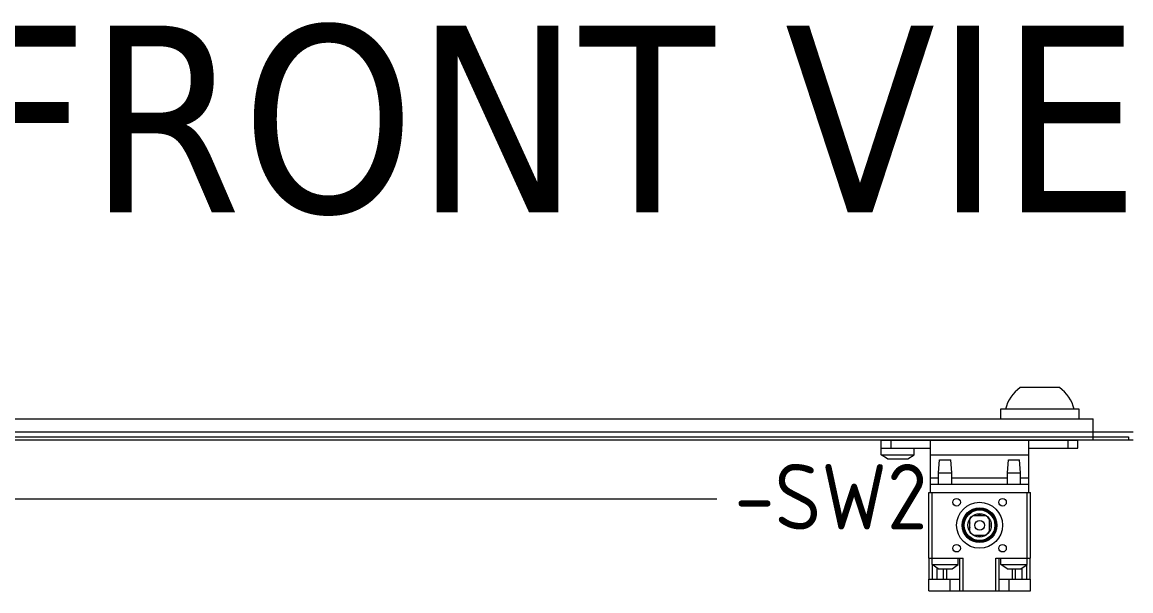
# Model space of a CAD drawing. Header units: millimetres. Extents: x 4137 to 6698, y 1400 to 3585.
# Drawn here: x 5489.5 to 5827.7, y 3411.8 to 3585.3 of the extents above; entities that cross this region are included whole.
import ezdxf
from ezdxf.enums import TextEntityAlignment as Align

# ---------------------------------------------------------------- set-up
doc = ezdxf.new("R2010")
doc.units = ezdxf.units.MM
doc.layers.add('000-PI-Oprema', color=30, linetype='Continuous', lineweight=5)
doc.layers.add('0_1', color=7, linetype='Continuous', lineweight=0)
doc.layers.add('000-PI-ORMAR', color=2, linetype='Continuous')
doc.styles.add('PI0', font='isocpeur.ttf', dxfattribs={"width": 0.9})
doc.styles.add('Tahoma', font='tahoma.ttf')

msp = doc.modelspace()

# ---------------------------------------------------------------- linework, layer by layer
at = {"layer": '000-PI-Oprema', "color": 0, "linetype": 'ByBlock', "lineweight": 0}
for p, q in [((5751.57, 3457.78), (5811.57, 3457.78)), ((5751.57, 3453.28), (5751.57, 3457.78)), ((5754.57, 3455.28), (5754.57, 3457.78)), ((5766.57, 3441.78), (5766.57, 3457.78)), ((5796.57, 3441.78), (5796.57, 3457.78)), ((5808.57, 3455.28), (5808.57, 3457.78)), ((5811.57, 3455.28), (5811.57, 3457.78)), ((5751.57, 3455.28), (5754.57, 3455.28)), ((5753.47, 3452.03), (5751.57, 3453.28)), ((5751.57, 3453.28), (5761.57, 3453.28)), ((5754.57, 3455.28), (5766.57, 3455.28)), ((5759.67, 3452.03), (5761.57, 3453.28)), ((5761.57, 3453.28), (5761.57, 3455.28)), ((5766.57, 3453.28), (5796.57, 3453.28)), ((5796.57, 3455.28), (5811.57, 3455.28)), ((5753.47, 3452.03), (5759.67, 3452.03)), ((5769.07, 3447.78), (5769.37, 3451.78)), ((5769.37, 3451.78), (5772.77, 3451.78)), ((5773.07, 3447.78), (5772.77, 3451.78)), ((5790.07, 3447.78), (5790.37, 3451.78)), ((5790.37, 3451.78), (5793.77, 3451.78)), ((5794.07, 3447.78), (5793.77, 3451.78)), ((5766.57, 3446.28), (5769.07, 3446.28)), ((5769.07, 3447.78), (5773.07, 3447.78)), ((5769.07, 3444.28), (5769.07, 3447.78)), ((5773.07, 3444.28), (5773.07, 3447.78)), ((5773.07, 3446.28), (5790.07, 3446.28)), ((5790.07, 3447.78), (5794.07, 3447.78)), ((5790.07, 3444.28), (5790.07, 3447.78)), ((5794.07, 3444.28), (5794.07, 3447.78)), ((5794.07, 3446.28), (5796.57, 3446.28)), ((5766.57, 3444.28), (5796.57, 3444.28)), ((5766.07, 3441.78), (5797.07, 3441.78)), ((5766.07, 3421.78), (5766.07, 3441.78)), ((5767.07, 3419.78), (5767.07, 3441.78)), ((5796.07, 3419.78), (5796.07, 3441.78)), ((5797.07, 3421.78), (5797.07, 3441.78)), ((5778.57, 3429.98), (5778.57, 3433.58)), ((5779.77, 3434.78), (5783.38, 3434.78)), ((5784.57, 3429.98), (5784.57, 3433.58)), ((5779.77, 3428.78), (5783.38, 3428.78)), ((5766.07, 3421.78), (5776.57, 3421.78)), ((5766.17, 3415.29), (5766.17, 3421.78)), ((5768.97, 3418.53), (5767.07, 3419.78)), ((5767.07, 3419.78), (5775.07, 3419.78)), ((5767.17, 3415.29), (5767.17, 3419.71)), ((5768.64, 3415.29), (5768.64, 3418.75)), ((5773.17, 3418.53), (5775.07, 3419.78)), ((5775.07, 3419.78), (5775.07, 3421.78)), ((5775.57, 3411.78), (5775.57, 3421.78)), ((5776.57, 3411.78), (5776.57, 3421.78)), ((5786.57, 3421.78), (5796.07, 3421.78)), ((5786.57, 3411.78), (5786.57, 3421.78)), ((5787.57, 3411.78), (5787.57, 3421.78)), ((5788.07, 3419.78), (5788.07, 3421.78)), ((5789.97, 3418.53), (5788.07, 3419.78)), ((5788.07, 3419.78), (5796.07, 3419.78)), ((5790.42, 3421.78), (5794.72, 3421.78)), ((5794.17, 3418.53), (5796.07, 3419.78)), ((5794.51, 3415.29), (5794.51, 3418.75)), ((5795.97, 3415.29), (5795.97, 3419.71)), ((5796.07, 3421.78), (5797.07, 3421.78)), ((5796.97, 3415.29), (5796.97, 3421.78)), ((5768.97, 3418.53), (5773.17, 3418.53)), ((5770.57, 3415.29), (5770.57, 3418.53)), ((5771.57, 3415.29), (5771.57, 3418.53)), ((5789.97, 3418.53), (5794.17, 3418.53)), ((5791.57, 3415.29), (5791.57, 3418.53)), ((5792.57, 3415.29), (5792.57, 3418.53)), ((5766.08, 3415.29), (5772.58, 3415.29)), ((5766.08, 3411.79), (5766.08, 3415.29)), ((5772.58, 3415.29), (5775.54, 3415.29)), ((5772.58, 3411.79), (5772.58, 3415.29)), ((5775.54, 3415.28), (5775.54, 3415.29)), ((5775.54, 3415.28), (5775.57, 3415.28)), ((5787.57, 3415.28), (5787.6, 3415.28)), ((5787.6, 3415.29), (5797.06, 3415.29)), ((5787.6, 3415.28), (5787.6, 3415.29)), ((5790.56, 3411.79), (5790.56, 3415.29)), ((5797.06, 3411.79), (5797.06, 3415.29)), ((5766.08, 3411.79), (5772.58, 3411.79)), ((5766.17, 3411.78), (5766.17, 3411.79)), ((5766.17, 3411.78), (5775.57, 3411.78)), ((5772.58, 3411.79), (5775.57, 3411.79)), ((5775.57, 3411.78), (5776.57, 3411.78)), ((5776.57, 3411.78), (5786.57, 3411.78)), ((5786.57, 3411.78), (5787.57, 3411.78)), ((5787.57, 3411.79), (5797.06, 3411.79)), ((5787.57, 3411.78), (5796.97, 3411.78)), ((5796.97, 3411.78), (5796.97, 3411.79))]:
    msp.add_line(p, q, dxfattribs=at)
at = {"layer": '000-PI-Oprema', "color": 0, "linetype": 'ByBlock', "lineweight": 0, "ltscale": 0.25}
msp.add_line((5163.46, 3439.83), (5701.46, 3439.83), dxfattribs=at)
at = {"layer": '000-PI-Oprema', "color": 0, "linetype": 'ByBlock', "lineweight": 0}
for centre, radius in [((5774.57, 3438.78), 1.15), ((5788.57, 3438.78), 1.15), ((5781.57, 3431.78), 7), ((5781.57, 3431.78), 5.3), ((5781.57, 3431.78), 5.1), ((5781.57, 3431.78), 4.8), ((5781.57, 3431.78), 4.68), ((5781.57, 3431.78), 3.58), ((5781.57, 3431.78), 1.5), ((5774.57, 3424.78), 1.15), ((5788.57, 3424.78), 1.15)]:
    msp.add_circle(centre, radius, dxfattribs=at)
for radius, start, end in [(3.1, 165.3772, 194.6228), (3.5, 121.0027, 148.9973), (3.1, 90, 104.6226), (3.1, 75.3774, 90), (3.5, 31.0027, 58.9973), (3.1, 345.3774, 14.6226), (3.5, 211.0027, 238.9973), (3.5, 301.0027, 328.9973), (3.1, 255.3772, 284.6228)]:
    msp.add_arc((5781.57, 3431.78), radius, start, end, dxfattribs=at)
at = {"layer": '000-PI-ORMAR', "color": 0, "linetype": 'ByBlock', "lineweight": 0}
for p, q in [((5805.95, 3473.78), (5793.95, 3473.78)), ((5811.95, 3467.18), (5787.95, 3467.18)), ((5787.95, 3467.18), (5787.95, 3464.28)), ((5811.95, 3464.28), (5811.95, 3467.18)), ((5048.7, 3464.28), (5816.2, 3464.28)), ((5816.2, 3457.78), (5816.2, 3464.28)), ((5048.7, 3460.28), (5816.2, 3460.28)), ((5816.2, 3460.28), (5828.45, 3460.28)), ((5828.46, 3457.78), (5036.46, 3457.78)), ((5048.7, 3458.78), (5816.2, 3458.78)), ((5816.2, 3458.78), (5826.95, 3458.78)), ((5826.95, 3458.78), (5826.95, 3457.78))]:
    msp.add_line(p, q, dxfattribs=at)
for centre, start, end in [((5800.34, 3464.58), 124.8208, 166.6054), ((5799.55, 3464.58), 13.3946, 55.1792)]:
    msp.add_arc(centre, 11.2, start, end, dxfattribs=at)

# ---------------------------------------------------------------- texts
at = {"color": 0, "linetype": 'ByBlock', "lineweight": 0, "style": 'PI0', "width": 0.9}
msp.add_text('-SW2', height=20, dxfattribs=at).set_placement((5736.21, 3440.49), align=Align.MIDDLE)
at = {"layer": '0_1', "color": 0, "linetype": 'ByBlock', "lineweight": 0, "style": 'Tahoma'}
msp.add_text('VISTA DI FRONTE SENZA PORTE/   FRONT VIEW WITHOUT DOORS', height=57, dxfattribs=at).set_placement((5407.99, 3555.74), align=Align.MIDDLE_CENTER)

doc.saveas('drawing.dxf')
